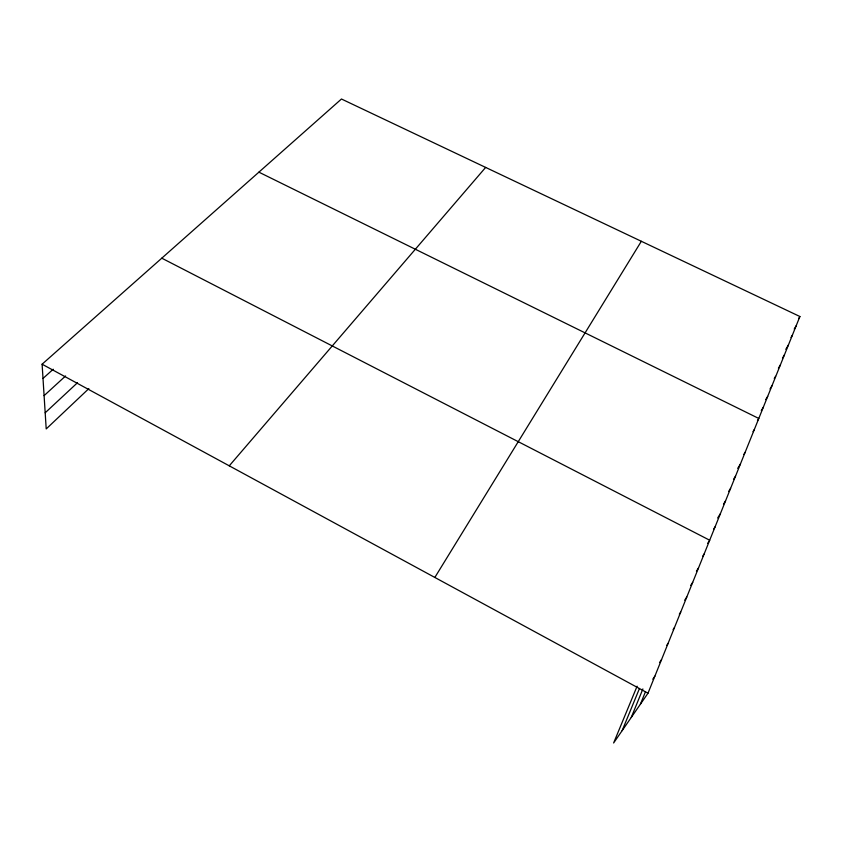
<?xml version="1.0" encoding="UTF-8"?>
<svg xmlns="http://www.w3.org/2000/svg" width="842" height="842" viewBox="0 0 842 842"><rect width="100%" height="100%" fill="white"/><g stroke="black" fill="none" stroke-linecap="round" stroke-linejoin="round"><path stroke-width="1.26" d="M637.099 686.198L613.618 742.991L648.003 693.198L799.9 316.518L341.463 99.009L42.1 364.207L46.205 428.936L88.863 388.594M640.404 704.196L645.319 692.103M631.258 717.447L642.899 688.924M622.154 730.635L639.425 688.588M798.616 318.665L799.9 316.518M794.216 329.054L796.143 325.833M791.027 337.474L792.311 335.327M785.818 349.314L788.407 345.01M782.481 358.113L784.428 354.871M778.408 368.186L780.366 364.944M774.261 378.458L775.577 376.3M770.03 388.941L771.998 385.699M765.704 399.634L767.693 396.393M434.84 577.454L641.341 241.286M761.294 410.559L763.284 407.317M757.463 420.621L758.789 418.463L258.883 172.157M753.001 431.672L754.337 429.515M743.802 454.459L745.149 452.301M737.708 468.373L740.402 464.068M733.529 479.308L735.561 476.077M728.572 491.57L730.603 488.349M723.51 504.105L725.551 500.895M717.658 517.988L720.384 513.715M713.732 528.955L715.09 526.818M707.638 543.416L709.69 540.227L161.78 258.178M702.786 556.067L704.154 553.941M696.439 571.139L698.502 567.982M690.64 585.495L692.703 582.348M684.714 600.188L686.777 597.052M679.326 614.186L680.704 612.113M673.105 629.606L674.484 627.532M666.727 645.393L668.106 643.341M659.507 662.601L661.57 659.549M652.803 679.189L654.876 676.158M229.266 465.826L485.645 167.421M45.184 412.791L77.517 382.7M44.089 395.635L65.581 375.974M43.005 378.437L53.235 369.228M42.1 364.207L648.003 693.198"/></g></svg>
